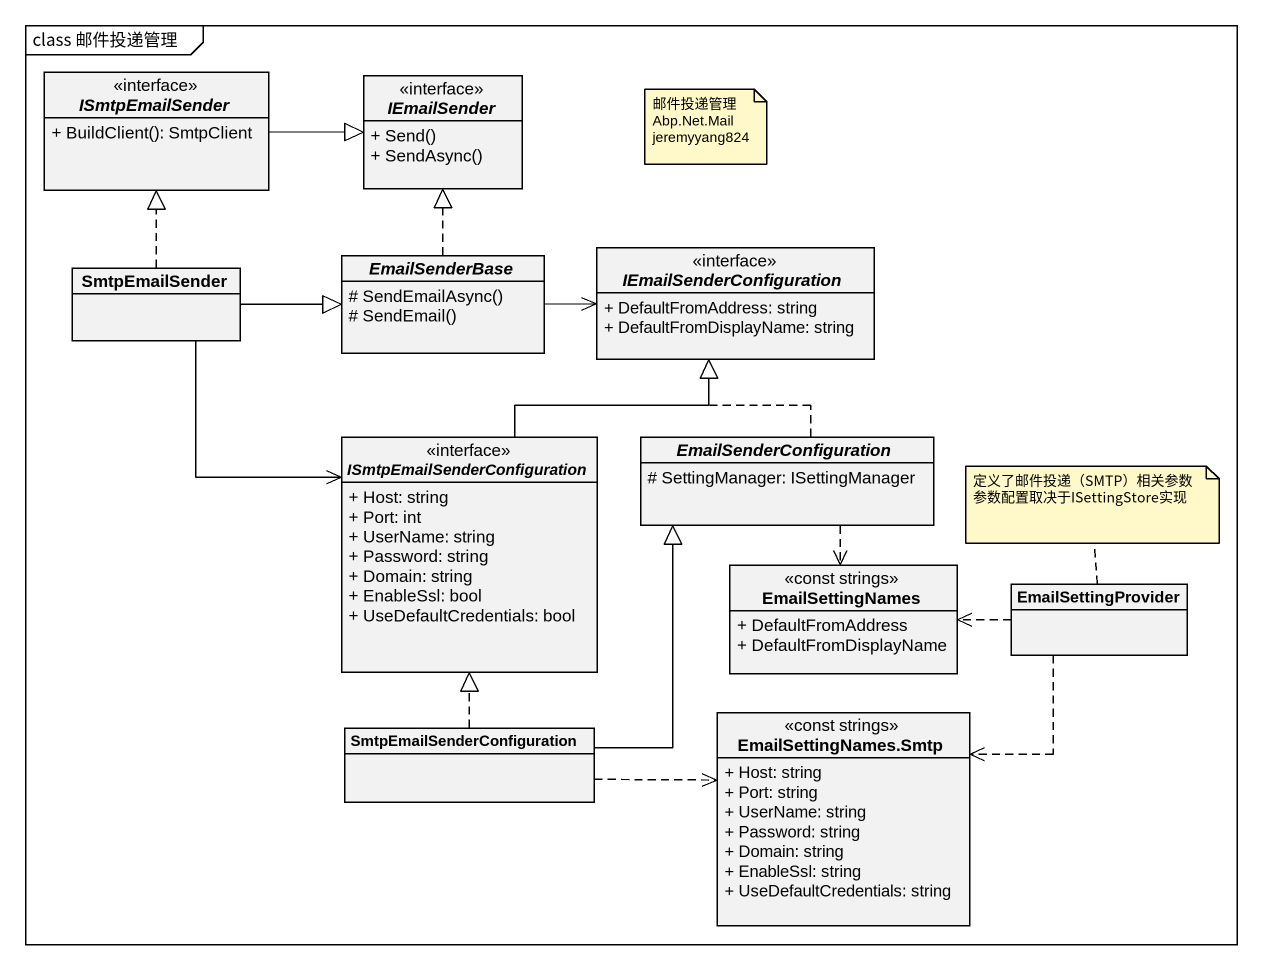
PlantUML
@startuml
mainframe class 邮件投递管理
hide circle
hide empty members
skinparam classAttributeIconSize 0
interface ISmtpEmailSender {
  + BuildClient(): SmtpClient
}
interface IEmailSender {
  + Send()
  + SendAsync()
}
class SmtpEmailSender
abstract class EmailSenderBase {
  # SendEmailAsync()
  # SendEmail()
}
interface IEmailSenderConfiguration {
  + DefaultFromAddress: string
  + DefaultFromDisplayName: string
}
interface "ISmtpEmailSenderConfiguration" as ISmtpEmailSenderConfiguratio {
  + Host: string
  + Port: int
  + UserName: string
  + Password: string
  + Domain: string
  + EnableSsl: bool
  + UseDefaultCredentials: bool
}
abstract class EmailSenderConfiguration {
  # SettingManager: ISettingManager
}
class EmailSettingNames <<const strings>> {
  + DefaultFromAddress
  + DefaultFromDisplayName
}
class EmailSettingProvider
class "EmailSettingNames.Smtp" as EmailSettingNames_Smtp <<const strings>> {
  + Host: string
  + Port: string
  + UserName: string
  + Password: string
  + Domain: string
  + EnableSsl: string
  + UseDefaultCredentials: string
}
class SmtpEmailSenderConfiguration
ISmtpEmailSender -right-|> IEmailSender
SmtpEmailSender .up.|> ISmtpEmailSender
SmtpEmailSender -right-|> EmailSenderBase
SmtpEmailSender --> ISmtpEmailSenderConfiguratio
EmailSenderBase .up.|> IEmailSender
EmailSenderBase -right-> IEmailSenderConfiguration
ISmtpEmailSenderConfiguratio -up-|> IEmailSenderConfiguration
EmailSenderConfiguration .up.|> IEmailSenderConfiguration
EmailSenderConfiguration ..> EmailSettingNames
EmailSettingProvider .left.> EmailSettingNames
EmailSettingProvider ..> EmailSettingNames_Smtp
SmtpEmailSenderConfiguration .up.|> ISmtpEmailSenderConfiguratio
SmtpEmailSenderConfiguration -up-|> EmailSenderConfiguration
SmtpEmailSenderConfiguration .right.> EmailSettingNames_Smtp
note as N1
  邮件投递管理
  Abp.Net.Mail
  jeremyyang824
end note
note top of EmailSettingProvider
  定义了邮件投递（SMTP）相关参数
  参数配置取决于ISettingStore实现
end note
@enduml
